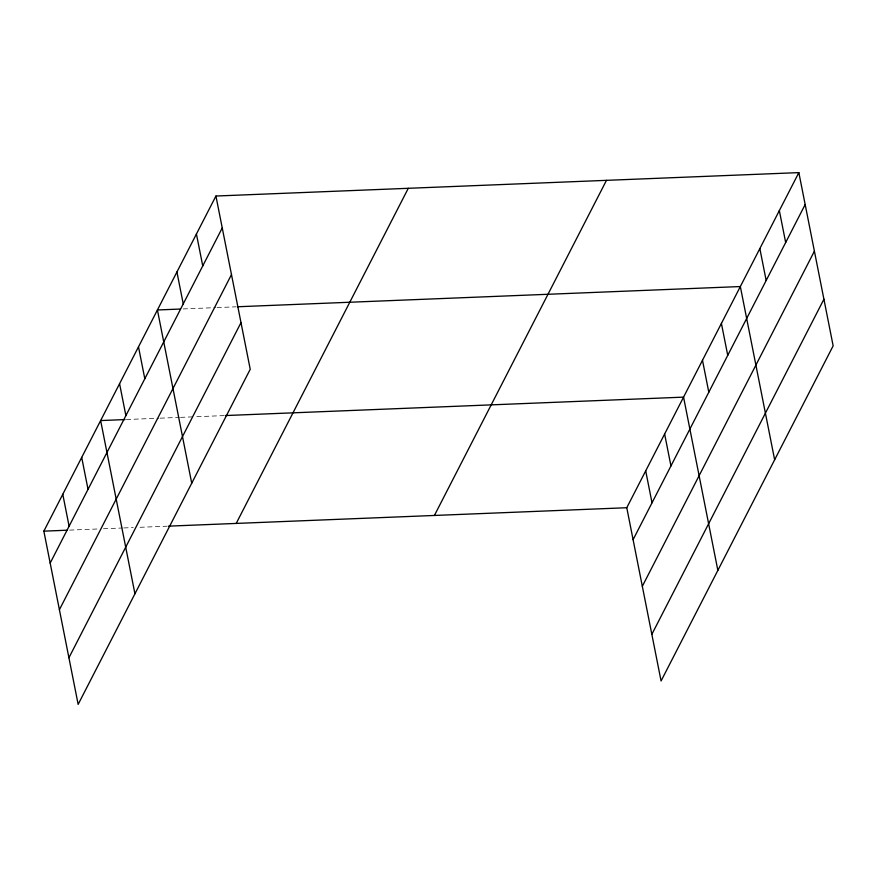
<?xml version="1.0" encoding="UTF-8"?>
<svg xmlns="http://www.w3.org/2000/svg" width="877" height="877" viewBox="0 0 877 877"><rect width="100%" height="100%" fill="white"/><g stroke="black" fill="none" stroke-linecap="round" stroke-linejoin="round"><path stroke-width="0.66" stroke-dasharray="4.38 3.29" d="M183.161 308.934L215.676 307.63M217.025 307.575L235.99 306.818M126.376 419.524L158.89 418.219M160.239 418.165L179.204 417.408M180.563 417.353L194.113 416.805M196.821 416.696L223.909 415.61M69.59 530.114L98.038 528.974M103.453 528.754L122.418 527.998M123.778 527.943L133.26 527.559M140.035 527.285L167.123 526.2"/><path stroke-width="1.32" d="M215.928 196.031L250.23 369.272L78.152 704.384L43.85 531.155L215.928 196.031L798.848 172.616L833.15 345.845L661.072 680.969L626.77 507.728L798.848 172.616M50.175 563.078L222.243 227.954M59.406 609.712L231.484 274.589M68.921 657.75L241 322.637M236.209 523.426L408.287 188.303M434.411 515.457L606.489 180.344M633.095 539.651L805.174 204.538M642.326 586.285L814.404 251.173M651.841 634.334L823.92 299.21M180.454 309.044L157.421 309.976L191.723 483.205M237.349 306.764L740.341 286.549L774.643 459.789M125.016 419.579L100.636 420.565L134.937 593.795M225.268 415.555L683.556 397.138L717.857 570.379M43.85 531.155L66.882 530.223M168.483 526.145L626.77 507.728M779.346 210.59L785.671 242.512M759.844 248.575L766.169 280.497M721.409 323.416L727.735 355.338M702.488 360.283L708.802 392.205M664.623 434.005L670.949 465.928M645.702 470.872L652.017 502.795M196.426 234.016L202.751 265.939M176.924 271.991L183.249 303.913M138.489 346.832L144.815 378.765M119.568 383.698L125.882 415.621M81.704 457.421L88.029 489.355M62.782 494.288L69.097 526.211"/></g></svg>
